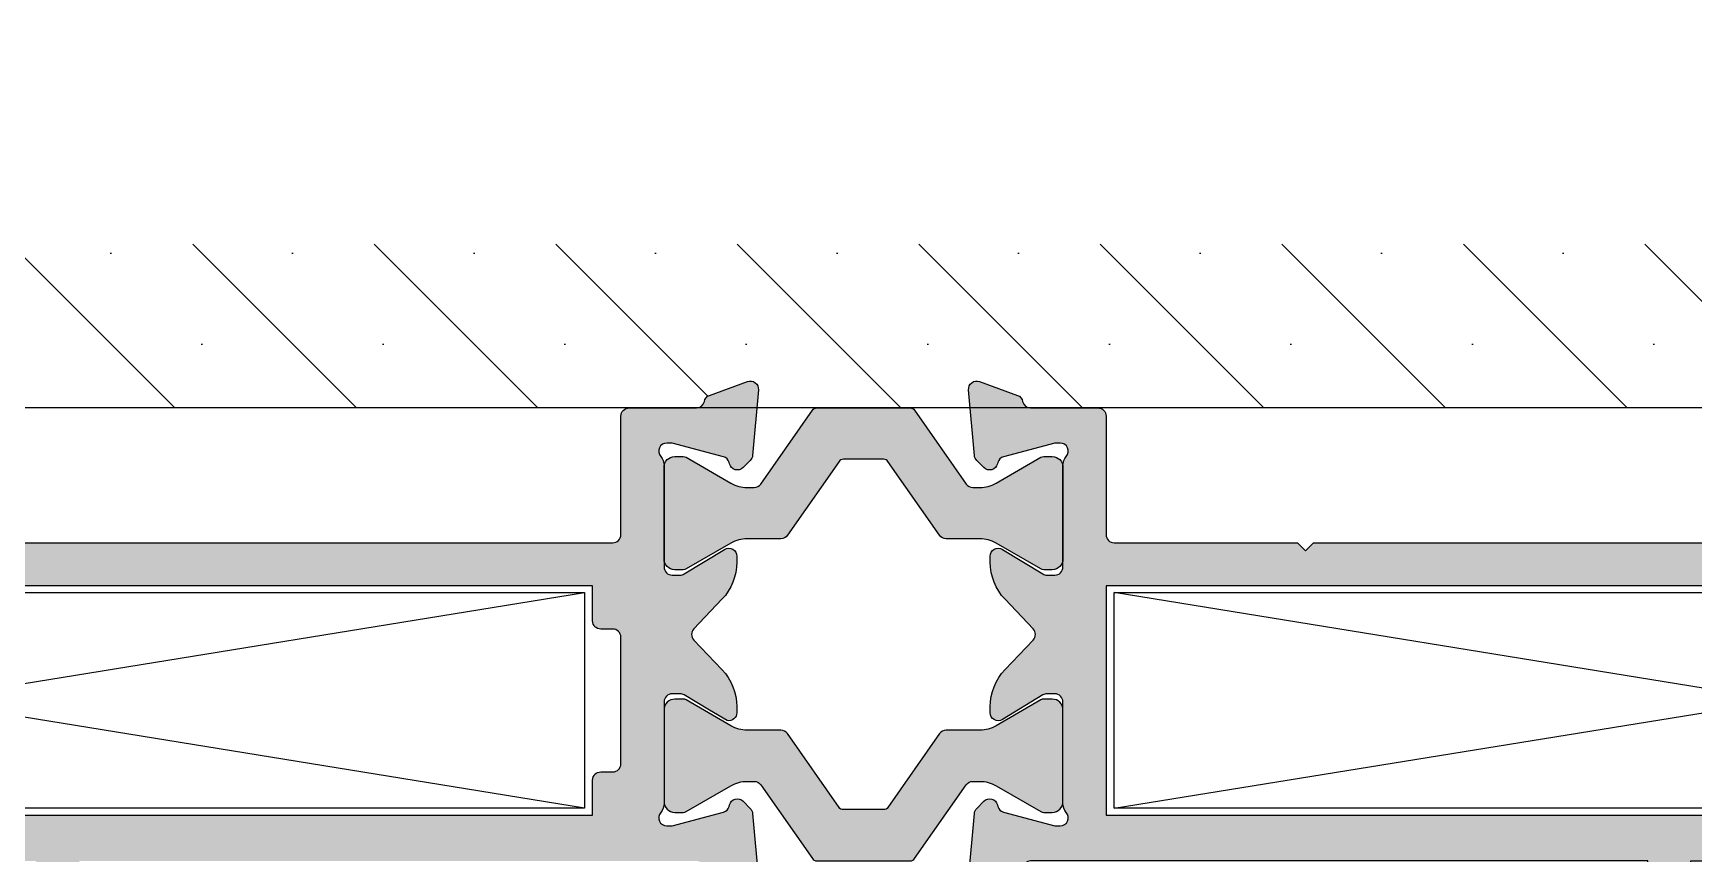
# Model space of a CAD drawing. Header units: millimetres. Extents: x 221 to 2771, y 196 to 840.
# Drawn here: x 599.53 to 611.85, y 794.34 to 800.43 of the extents above; entities that cross this region are included whole.
import ezdxf

# ---------------------------------------------------------------- set-up
doc = ezdxf.new("R2010")
doc.units = ezdxf.units.MM

# ---------------------------------------------------------------- blocks, each defined once
blk = doc.blocks.new('937600')
at = {"ltscale": 10, "true_color": 0xfed100}
blk.add_hatch(color=40, dxfattribs=at).paths.add_polyline_path([(1547.88237995128, 2589.597341685048), (1545.966553233715, 2592.334110638787, 0.2447295994679576), (1545.80270933737, 2592.419414616057), (1542.338200970781, 2592.419414616057, 0.2446984432265046), (1542.174370561923, 2592.334129903325), (1540.258050821073, 2589.59734168515, -0.244698443229239), (1540.012305207787, 2589.469414616056), (1539.751562038195, 2589.469414616056, -0.1316524975878347), (1539.151562038194, 2589.630184131516), (1537.486895248162, 2590.59127995085, 0.1316524975909414), (1537.381895248162, 2590.619414616054), (1537.070215386141, 2590.619414616054, 0.4142135623735969), (1536.670215386141, 2590.219414616056), (1536.670215386141, 2586.819414616055, 0.4142135623722245), (1537.070215386141, 2586.419414616053), (1537.381895248162, 2586.419414616053, 0.1316524975844648), (1537.486895248162, 2586.447549281262), (1539.151562038194, 2587.408645100595, -0.1316524975861845), (1539.751562038194, 2587.569414616055), (1541.001382603835, 2587.569414616055, 0.2446984432270405), (1541.247128217122, 2587.697341685149), (1543.163447957972, 2590.434129903328, -0.244698443230316), (1543.327278366829, 2590.519414616056), (1544.813152405453, 2590.519414616052, -0.2446984432284103), (1544.976982814311, 2590.434129903328), (1546.893302555161, 2587.697341685149, 0.2446984432273968), (1547.139048168448, 2587.569414616055), (1548.388868734089, 2587.569414616055, -0.1316524975861845), (1548.988868734089, 2587.408645100595), (1550.653535524121, 2586.447549281262, 0.1316524975844648), (1550.758535524121, 2586.419414616053), (1551.070215386141, 2586.419414616053, 0.4002778265251162), (1551.469758258792, 2586.80029674708), (1551.469758258792, 2590.119414616021), (1551.469758470221, 2590.238528065873, 0.4002810346958955), (1551.070215386141, 2590.619414616054), (1550.75853552412, 2590.619414616054, 0.1316524975914734), (1550.653535524121, 2590.59127995085), (1548.988868734088, 2589.630184131513, -0.1316524975870561), (1548.388868734088, 2589.469414616056), (1548.128125564496, 2589.469414616056, -0.2446984431217961)])
at = {"color": 40, "ltscale": 10, "true_color": 0xfed100}
blk.add_lwpolyline([(1551.470215386141, 2590.219414616056, 0.4142135623730951), (1551.070215386141, 2590.619414616054), (1550.758535524121, 2590.619414616054, 0.131652497587379), (1550.653535524121, 2590.59127995085), (1548.988868734089, 2589.630184131516, -0.1316524975873898), (1548.388868734089, 2589.469414616056), (1548.128125564496, 2589.469414616056, -0.2446984432290403), (1547.882379951209, 2589.59734168515), (1545.966553233715, 2592.334110638787, 0.2447295994633319), (1545.80270933737, 2592.419414616057), (1542.338200970781, 2592.419414616057, 0.2446984432290396), (1542.174370561923, 2592.334129903325), (1540.258050821074, 2589.59734168515, -0.2446984432290477), (1540.012305207787, 2589.469414616056), (1539.751562038194, 2589.469414616056, -0.1316524975873808), (1539.151562038194, 2589.630184131516), (1537.486895248162, 2590.59127995085, 0.1316524975873792), (1537.381895248162, 2590.619414616054), (1537.070215386141, 2590.619414616054, 0.4142135623730951), (1536.670215386141, 2590.219414616056), (1536.670215386141, 2586.819414616055, 0.414213562373091), (1537.070215386141, 2586.419414616053), (1537.381895248162, 2586.419414616053, 0.1316524975873785), (1537.486895248162, 2586.447549281262), (1539.151562038194, 2587.408645100595, -0.1316524975873824), (1539.751562038194, 2587.569414616055), (1541.001382603835, 2587.569414616055, 0.244698443229043), (1541.247128217122, 2587.697341685149), (1543.163447957972, 2590.434129903328, -0.2446984432290456), (1543.327278366829, 2590.519414616056), (1544.813152405453, 2590.519414616052, -0.2446984432290492), (1544.976982814311, 2590.434129903328), (1546.893302555161, 2587.697341685149, 0.2446984432290454), (1547.139048168448, 2587.569414616055), (1548.388868734089, 2587.569414616055, -0.1316524975873801), (1548.988868734089, 2587.408645100595), (1550.653535524121, 2586.447549281262, 0.1316524975874262), (1550.758535524121, 2586.419414616053), (1551.070215386141, 2586.419414616053, 0.4142135623730992), (1551.470215386141, 2586.819414616055)], format="xyb", close=True, dxfattribs=at)
blk = doc.blocks.new('4455')
at = {"ltscale": 10}
h = blk.add_hatch(color=252, dxfattribs=at)
h.dxf.hatch_style = 1
edge = h.paths.add_edge_path(flags=16)
edge.add_line((-228.5316633276282, -163.0348603060303), (-228.5316633276282, -156.4833934682138))
edge.add_line((-228.5316633276282, -156.4833934682138), (-216.0688442335498, -156.0481822354669))
edge.add_arc((-216.1316633276065, -154.2492787468569), 1.799999999975364, 271.9999999997794, 360.0000000000724)
edge.add_line((-214.3316633276311, -154.2492787468546), (-214.3316633276311, -133.5348603060884))
edge.add_arc((-216.1290599715097, -133.6316348100988), 1.800000000014573, 3.081914078974923, 64.99999999957359)
edge.add_line((-215.3683471003582, -132.0002807934252), (-217.1584488061538, -131.1655426591352))
edge.add_arc((-217.031663327657, -130.8936503230408), 0.2999999999741564, 180.0000000025865, 245.0000000030513, ccw=False)
edge.add_line((-217.3316633276312, -130.8936503230544), (-217.3316633276312, -128.4578184767343))
edge.add_arc((-217.0316633275935, -128.4578184767362), 0.3000000000377298, 154.0000000001847, 179.9999999996427, ccw=False)
edge.add_line((-217.3013015415175, -128.3263071326838), (-216.5097319518148, -126.7033489620263))
edge.add_arc((-216.2400937379448, -126.8348603060767), 0.2999999999882833, 89.99999999632428, 153.9999999959923, ccw=False)
edge.add_line((-216.2400937379256, -126.5348603060884), (-210.5316633276283, -126.5348603060302))
edge.add_line((-210.5316633276283, -126.5348603060302), (-210.5316633276283, -129.4625834868239))
edge.add_arc((-210.231663327634, -129.4625834868196), 0.2999999999942696, 180.0000000008265, 255.0000000017804)
edge.add_line((-210.3093090411543, -129.7523612347032), (-209.3303858472767, -130.0146629139381))
edge.add_arc((-209.4080315608506, -130.3044406618411), 0.3000000000268335, -29.999999996954273, 74.99999999284819, ccw=False)
edge.add_line((-209.148223939684, -130.4544406618407), (-209.3101242967581, -130.7348603060419))
edge.add_arc((-207.0584582468857, -132.0348603060384), 2.600000000026736, 150.000000000428, 270.0000000001783)
edge.add_line((-207.0584582468776, -134.6348603060651), (-200.3316633276311, -134.6348603060651))
edge.add_line((-200.3316633276311, -134.6348603060651), (-200.3316633276311, -163.0348603060302))
edge.add_line((-200.3316633276311, -163.0348603060302), (-228.5316633276282, -163.0348603060303))
edge = h.paths.add_edge_path()
edge.add_line((-202.3316633276283, -174.8348603060186), (-202.6316633276285, -174.5348603060193))
edge.add_line((-202.6316633276285, -174.5348603060193), (-202.9316633276278, -174.8348603060186))
edge.add_line((-202.9316633276278, -174.8348603060186), (-208.0316633276282, -174.8348603060186))
edge.add_line((-208.0316633276282, -174.8348603060186), (-208.0316633276282, -179.8348603060186))
edge.add_line((-208.0316633276282, -179.8348603060186), (-211.1388430045747, -179.8348603060186))
edge.add_arc((-211.1388430045845, -179.5348603060244), 0.2999999999942226, 210.0000000070649, 270.0000000018619, ccw=False)
edge.add_line((-211.3986506256963, -179.6848603060535), (-211.9914709487541, -178.6580653868332))
edge.add_arc((-211.7316633276089, -178.5080653868118), 0.3000000000192524, 179.999999999643, 210.0000000025995, ccw=False)
edge.add_line((-212.0316633276282, -178.50806538681), (-212.0316633276282, -178.1348603060069))
edge.add_arc((-211.7316633276364, -178.1348603060103), 0.2999999999917323, 89.99999999925478, 179.9999999993556, ccw=False)
edge.add_line((-211.7316633276325, -177.8348603060186), (-211.2543130584356, -177.8348603060186))
edge.add_arc((-211.2543130584609, -178.1348603060278), 0.300000000009234, 29.999999995883627, 89.99999999517797, ccw=False)
edge.add_line((-210.9945054373068, -177.9848603060419), (-210.7058303027054, -178.4848603060419))
edge.add_arc((-210.4460226816062, -178.3348603060346), 0.2999999999723528, 210.0000000046534, 270.0000000070526)
edge.add_line((-210.4460226815693, -178.6348603060069), (-209.7316633276325, -178.6348603060069))
edge.add_arc((-209.7316633276255, -178.334860306011), 0.2999999999959282, 269.9999999986665, 359.9999999985543)
edge.add_line((-209.4316633276296, -178.3348603060186), (-209.4316633276296, -176.8878661589879))
edge.add_arc((-209.7316633276494, -176.8878661589811), 0.3000000000197281, 359.9999999986983, 404.9999999948432)
edge.add_line((-209.5195312932603, -176.6757341246303), (-209.9436972008746, -176.2515682169652))
edge.add_arc((-209.7315651665043, -176.0394361826297), 0.2999999999955416, 131.4096221086089, 224.9999999952986, ccw=False)
edge.add_line((-209.9299965148286, -175.8144361826308), (-209.6129872682479, -175.5348603060302))
edge.add_arc((-209.8775623993649, -175.2348603060275), 0.4000000000089536, 311.409622110143, 449.9999999995514)
edge.add_line((-209.8775623993618, -174.8348603060186), (-218.7316633276289, -174.8348603060186))
edge.add_line((-218.7316633276289, -174.8348603060186), (-219.0316633276282, -174.5348603060193))
edge.add_line((-219.0316633276282, -174.5348603060193), (-219.3316633276283, -174.8348603060186))
edge.add_line((-219.3316633276283, -174.8348603060186), (-228.1857642559019, -174.8348603060186))
edge.add_arc((-228.1857642558986, -175.2348603060276), 0.400000000009003, 90.00000000046738, 228.5903778898383)
edge.add_line((-228.4503393870157, -175.5348603060303), (-228.133330140435, -175.8144361826308))
edge.add_arc((-228.3317614887592, -176.0394361826298), 0.2999999999954813, -44.999999995310816, 48.59037789140342, ccw=False)
edge.add_line((-228.119629454389, -176.2515682169652), (-228.543795361996, -176.6757341246303))
edge.add_arc((-228.3316633276083, -176.8878661589806), 0.3000000000183608, 135.0000000050487, 180.0000000014099)
edge.add_line((-228.6316633276267, -176.887866158988), (-228.6316633276267, -178.3348603060186))
edge.add_arc((-228.331663327635, -178.3348603060152), 0.2999999999917299, 180.0000000006439, 270.0000000007457)
edge.add_line((-228.3316633276311, -178.634860306007), (-227.6173039736725, -178.634860306007))
edge.add_arc((-227.617303973647, -178.3348603060274), 0.2999999999795507, 269.9999999951307, 329.9999999945529)
edge.add_line((-227.3574963525436, -178.4848603060419), (-227.0688212179496, -177.9848603060419))
edge.add_arc((-226.8090135967888, -178.1348603060393), 0.3000000000206891, 90.00000000608509, 150.0000000028533, ccw=False)
edge.add_line((-226.8090135968207, -177.8348603060186), (-226.3316633276311, -177.8348603060186))
edge.add_arc((-226.3316633276241, -178.1348603060146), 0.2999999999959329, 1.4466081665887032e-09, 90.00000000133258, ccw=False)
edge.add_line((-226.0316633276282, -178.134860306007), (-226.0316633276282, -178.50806538681))
edge.add_arc((-226.3316633276519, -178.5080653868233), 0.3000000000237198, -29.99999999959158, 2.5352733246108983e-09, ccw=False)
edge.add_line((-226.0718557064949, -178.6580653868333), (-226.66467602956, -179.6848603060535))
edge.add_arc((-226.9244836506643, -179.5348603060375), 0.2999999999810761, 269.9999999939093, 329.9999999943847, ccw=False)
edge.add_line((-226.9244836506962, -179.8348603060186), (-229.7316633276325, -179.8348603060186))
edge.add_arc((-229.7316633276376, -179.5348603060207), 0.2999999999978668, 180.0000000018159, 270.0000000009632, ccw=False)
edge.add_line((-230.0316633276354, -179.5348603060303), (-230.0316633276282, -155.3245669384088))
edge.add_arc((-229.7316633276541, -155.3245669384162), 0.2999999999741033, 91.99999999738259, 179.9999999985895, ccw=False)
edge.add_line((-229.7421331766503, -155.0247496903358), (-216.1211934786091, -154.5490959949275))
edge.add_arc((-216.1316633276055, -154.2492787468469), 0.2999999999743903, 271.9999999974357, 359.9999999985367)
edge.add_line((-215.8316633276311, -154.2492787468546), (-215.8316633276311, -133.6304208451948))
edge.add_arc((-216.1316633276537, -133.6304208451809), 0.3000000000225134, 359.9999999973533, 424.9999999971677)
edge.add_line((-216.0048778491085, -133.3585285090558), (-218.2542815893733, -132.3096143187323))
edge.add_arc((-217.8316633276198, -131.403306531689), 1.000000000011383, 179.9999999994778, 244.9999999994949, ccw=False)
edge.add_line((-218.8316633276312, -131.4033065316799), (-218.8316633276312, -128.2731239238238))
edge.add_arc((-217.831663327616, -128.2731239238234), 1.000000000015183, 153.9999999999899, 180.0000000000217, ccw=False)
edge.add_line((-218.7304573739287, -127.8347527770275), (-217.6387832657541, -125.5964891592922))
edge.add_arc((-216.7399892194606, -126.034860306085), 0.9999999999965712, 89.9999999997687, 153.9999999996642, ccw=False)
edge.add_line((-216.7399892194566, -125.0348603060884), (-207.4374595160165, -125.0348603060302))
edge.add_arc((-207.4374595159993, -125.3348603060087), 0.2999999999784866, 9.999999999855788, 90.00000000328072, ccw=False)
edge.add_line((-207.1420171901167, -125.2827658527131), (-207.0362210017314, -125.882765852748))
edge.add_arc((-207.3316633276372, -125.934860306041), 0.3000000000008662, -89.99999999885188, 9.999999998591022, ccw=False)
edge.add_line((-207.3316633276312, -126.2348603060419), (-208.6316633276341, -126.2348603060419))
edge.add_arc((-208.6316633276385, -126.5348603060331), 0.2999999999912348, 89.99999999915973, 179.9999999994507)
edge.add_line((-208.9316633276297, -126.5348603060302), (-208.9316633276297, -128.2348603060419))
edge.add_arc((-208.6316633276351, -128.2348603060373), 0.2999999999946185, 180.0000000008776, 255.0000000017293)
edge.add_line((-208.7093090411557, -128.5246380539211), (-207.4980548155994, -128.8491926454772))
edge.add_arc((-207.5757005289509, -129.1389703931818), 0.2999999997776125, 29.999999991118784, 75.00000002406472, ccw=False)
edge.add_line((-207.3158929079849, -128.9889703933332), (-206.9718557065038, -129.5848603060768))
edge.add_arc((-207.2316633274188, -129.7348603060293), 0.2999999997854234, -30.000000018737808, 30.000000013179317, ccw=False)
edge.add_line((-206.9718557065183, -129.8848603060069), (-207.9244836506672, -131.5348603060302))
edge.add_arc((-207.0584582468752, -132.0348603060259), 1.000000000004347, 150.0000000004314, 269.9999999998639)
edge.add_line((-207.0584582468776, -133.0348603060302), (-202.204868408376, -133.0348603060302))
edge.add_arc((-202.2048684083777, -132.0348603060263), 1.000000000003906, 270.0000000000956, 389.9999999996124)
edge.add_line((-201.3388430045865, -131.5348603060302), (-202.2914709487717, -129.8848603059487))
edge.add_arc((-202.0316633278426, -129.7348603060355), 0.2999999997779601, 149.9999999974448, 210.0000000053344, ccw=False)
edge.add_line((-202.291470948779, -129.584860306135), (-201.9474337472615, -128.9889703933332))
edge.add_arc((-201.6876261263445, -129.1389703931819), 0.2999999997352564, 104.99999998855051, 150.0000000041668, ccw=False)
edge.add_line((-201.7652718397488, -128.8491926455354), (-200.5540176141052, -128.5246380539211))
edge.add_arc((-200.6316633276235, -128.234860306039), 0.2999999999923281, 284.9999999979351, 359.9999999994581)
edge.add_line((-200.3316633276312, -128.2348603060418), (-200.3316633276312, -126.5348603060302))
edge.add_arc((-200.6316633276212, -126.5348603060318), 0.2999999999899673, 3.072628e-10, 90.00000000108233)
edge.add_line((-200.6316633276268, -126.2348603060419), (-201.9316633276297, -126.2348603060419))
edge.add_arc((-201.9316633276314, -125.9348603060414), 0.3000000000004877, 170.0000000013229, 270.00000000032765, ccw=False)
edge.add_line((-202.2271056535368, -125.882765852748), (-202.1213094651297, -125.2827658527131))
edge.add_arc((-201.8258671392437, -125.3348603060127), 0.29999999998247, 89.99999999874723, 169.9999999995059, ccw=False)
edge.add_line((-201.8258671392372, -125.0348603060302), (-199.0316633276283, -125.0348603060302))
edge.add_arc((-199.0316633276232, -125.3348603060207), 0.2999999999905328, 4.1518433135934174e-10, 90.00000000097418, ccw=False)
edge.add_line((-198.7316633276326, -125.3348603060186), (-198.7316633276326, -129.4625834868239))
edge.add_arc((-199.031663327625, -129.4625834868211), 0.2999999999923111, 284.99999999793255, 359.9999999994605, ccw=False)
edge.add_line((-198.9540176141066, -129.7523612347032), (-199.9329408079478, -130.0146629139381))
edge.add_arc((-199.8552950944096, -130.3044406618478), 0.3000000000240971, 105.0000000002413, 209.9999999957736)
edge.add_line((-200.1151027155769, -130.4544406618407), (-199.669485501215, -131.2262723178901))
edge.add_arc((-205.7316633275718, -134.7262723180012), 6.999999999939223, -4.388311936054379e-11, 30.000000001336787, ccw=False)
edge.add_line((-198.7316633276326, -134.7262723180066), (-198.7316633276326, -163.0348603060302))
edge.add_line((-198.7316633276326, -163.0348603060302), (-175.8316633276239, -163.0348603060302))
edge.add_arc((-175.831663327624, -162.7348603060373), 0.2999999999928067, 270.0000000000214, 349.0957167254452)
edge.add_arc((-175.2424965835926, -162.8483616165475), 0.2999999998072269, 109.999999989227, 169.0957167341891, ccw=False)
edge.add_line((-175.3451026264714, -162.5664538304736), (-173.9342693705888, -162.0529525198108))
edge.add_arc((-173.8316633275967, -162.3348603059927), 0.2999999999474333, -5.000000009055782, 110.00000000251961, ccw=False)
edge.add_line((-173.5328049182256, -162.3610070288596), (-173.7455795367326, -164.7930320475898))
edge.add_arc((-174.0444379454442, -164.76688532491), 0.2999999992742009, 314.999999983088, 355.00000001556737, ccw=False)
edge.add_line((-173.832305911664, -164.9790173588153), (-174.1002808932656, -165.2469923403878))
edge.add_arc((-174.312412927609, -165.0348603061156), 0.2999999999319119, 195.0000000538474, 315.0000000096127, ccw=False)
edge.add_line((-174.602190675357, -165.112506019901), (-174.6171336000382, -165.0567382659829))
edge.add_arc((-174.9069113479833, -165.134383979565), 0.3000000000696554, 15.00000000658914, 74.99999998948046)
edge.add_line((-174.8292656343813, -164.8446062316252), (-176.7316633276326, -164.3348603060185))
edge.add_line((-176.7316633276326, -164.3348603060185), (-176.9316633276224, -164.3348603060185))
edge.add_arc((-176.9316633276221, -164.6348603060326), 0.3000000000140844, 90.00000000005747, 221.4096221105533)
edge.add_arc((-177.5316633276011, -165.1640105682496), 0.4999999999729113, 6.582467904081568e-11, 41.40962211044422, ccw=False)
edge.add_line((-177.0316633276282, -165.1640105682491), (-177.0316633276282, -168.9348603060535))
edge.add_arc((-176.7316633276365, -168.9348603060501), 0.2999999999917293, 180.0000000006438, 270.0000000007458)
edge.add_line((-176.7316633276326, -169.2348603060418), (-176.4385787115291, -169.2348603060418))
edge.add_arc((-176.4385787116118, -168.9348603058928), 0.3000000001490198, 270.0000000157864, 301.4000000032385)
edge.add_line((-176.2822758219675, -169.1909255451937), (-174.7879662171884, -168.2787950668317))
edge.add_arc((-174.631663327641, -168.5348603060288), 0.3000000000098898, -2.659135134308599e-10, 121.39999999777339, ccw=False)
edge.add_line((-174.3316633276311, -168.5348603060302), (-174.3316633276311, -168.7524412335079))
edge.add_arc((-176.3316633277431, -168.7524412335188), 2.000000000111956, -43.59999999831439, 3.141735760436859e-10, ccw=False)
edge.add_line((-174.8833196047465, -170.1316803210248), (-175.9273063880076, -171.2279744428997))
edge.add_arc((-175.7100548295754, -171.4348603060243), 0.3000000000033847, 136.3999999995805, 223.6000000004195)
edge.add_line((-175.9273063880076, -171.641746169149), (-174.8833196047465, -172.7380402910821))
edge.add_arc((-176.3316633276665, -174.1172793785576), 2.00000000003545, 4.782236828759778e-10, 43.599999999193585, ccw=False)
edge.add_line((-174.3316633276311, -174.1172793785408), (-174.3316633276311, -174.3348603060185))
edge.add_arc((-174.6316633276391, -174.3348603060233), 0.3000000000079852, -121.3999999984216, 9.139853318629321e-10, ccw=False)
edge.add_line((-174.7879662171883, -174.590925545217), (-176.2822758219675, -173.6787950668549))
edge.add_arc((-176.438578711609, -173.9348603061461), 0.3000000001392285, 58.59999999623586, 89.99999999446649)
edge.add_line((-176.43857871158, -173.6348603060069), (-176.731663327618, -173.6348603060069))
edge.add_arc((-176.7316633276005, -173.9348603060346), 0.3000000000276943, 90.0000000033492, 180.0000000036042)
edge.add_line((-177.0316633276282, -173.9348603060535), (-177.0316633276282, -177.7057100438578))
edge.add_arc((-177.5316633275808, -177.7057100438649), 0.4999999999526736, -41.40962211132069, 8.105871529551223e-10, ccw=False)
edge.add_arc((-176.931663327636, -178.2348603060455), 0.2999999999846255, 138.5903778918056, 270.0000000012123)
edge.add_line((-176.9316633276296, -178.5348603060302), (-176.7316633276325, -178.5348603060302))
edge.add_line((-176.7316633276325, -178.5348603060302), (-174.8292656344104, -178.0251143804235))
edge.add_arc((-174.9069113479729, -177.7353366324835), 0.3000000000596858, 285.0000000032206, 344.999999992849)
edge.add_line((-174.6171336000382, -177.8129823460658), (-174.6021906753424, -177.7572145921476))
edge.add_arc((-174.3124129275982, -177.8348603059418), 0.2999999999304502, 44.99999999300371, 164.9999999443669, ccw=False)
edge.add_line((-174.1002808932656, -177.6227282716609), (-173.8323059116494, -177.8907032533498))
edge.add_arc((-174.0444379453891, -178.1028352872211), 0.2999999992214811, 4.999999989939909, 45.00000001777693, ccw=False)
edge.add_line((-173.7455795367325, -178.0766885645171), (-173.5328049182256, -180.5087135831891))
edge.add_arc((-173.8316633275966, -180.534860306056), 0.2999999999474401, -110.00000000251782, 5.00000000905402, ccw=False)
edge.add_line((-173.9342693705887, -180.8167680922379), (-175.345102626464, -180.3032667816333))
edge.add_arc((-175.2424965835174, -180.0213589954876), 0.2999999998978847, 190.9042832651128, 250.0000000032779, ccw=False)
edge.add_arc((-175.8316633276173, -180.1348603059858), 0.2999999999672476, 10.90428327052404, 90.00000000261981)
edge.add_line((-175.8316633276311, -179.8348603060185), (-178.3316633276311, -179.8348603060185))
edge.add_arc((-178.331663327635, -179.5348603060268), 0.2999999999917304, 180.000000000644, 270.0000000007456, ccw=False)
edge.add_line((-178.6316633276267, -179.5348603060302), (-178.6316633276267, -175.1348603060069))
edge.add_arc((-178.9316633276226, -175.1348603060144), 0.2999999999959282, 1.4457105e-09, 90.00000000133348)
edge.add_line((-178.9316633276296, -174.8348603060185), (-185.7316633276289, -174.8348603060186))
edge.add_line((-185.7316633276289, -174.8348603060186), (-186.0316633276282, -174.5348603060193))
edge.add_line((-186.0316633276282, -174.5348603060193), (-186.3316633276283, -174.8348603060186))
edge.add_line((-186.3316633276283, -174.8348603060186), (-202.3316633276283, -174.8348603060186))
h.paths.add_polyline_path([(-178.6316633276267, -173.2348603060418), (-178.6316633276268, -164.7348603060418), (-228.5316633276282, -164.7348603060419), (-228.5316633276282, -173.2348603060419)], flags=16)
at = {"color": 252, "ltscale": 10}
for points in [[(-202.3316633276283, -174.8348603060186), (-202.6316633276285, -174.5348603060193), (-202.9316633276278, -174.8348603060186), (-208.0316633276282, -174.8348603060186), (-208.0316633276282, -179.8348603060186), (-211.1388430045747, -179.8348603060186, -0.2679491924067903), (-211.3986506256963, -179.6848603060535), (-211.9914709487541, -178.6580653868332, -0.1316524976005198), (-212.0316633276282, -178.50806538681), (-212.0316633276282, -178.1348603060069, -0.4142135623736108), (-211.7316633276325, -177.8348603060186), (-211.2543130584356, -177.8348603060186, -0.267949192427823), (-210.9945054373068, -177.9848603060419), (-210.7058303027054, -178.4848603060419, 0.2679491924423427), (-210.4460226815693, -178.6348603060069), (-209.7316633276325, -178.6348603060069, 0.4142135623725214), (-209.4316633276296, -178.3348603060186), (-209.4316633276296, -176.8878661589879, 0.1989123673621713), (-209.5195312932603, -176.6757341246303), (-209.9436972008746, -176.2515682169652, -0.4326887966519265), (-209.9299965148286, -175.8144361826308), (-209.6129872682479, -175.5348603060302, 0.6910804946319552), (-209.8775623993618, -174.8348603060186), (-218.7316633276289, -174.8348603060186), (-219.0316633276282, -174.5348603060193), (-219.3316633276283, -174.8348603060186), (-228.1857642559019, -174.8348603060186, 0.6910804946317133), (-228.4503393870157, -175.5348603060303), (-228.133330140435, -175.8144361826308, -0.4326887966520535), (-228.119629454389, -176.2515682169652), (-228.543795361996, -176.6757341246303, 0.1989123673631526), (-228.6316633276267, -176.887866158988), (-228.6316633276267, -178.3348603060186, 0.4142135623736156), (-228.3316633276311, -178.634860306007), (-227.6173039736725, -178.634860306007, 0.2679491924284205), (-227.3574963525436, -178.4848603060419), (-227.0688212179496, -177.9848603060419, -0.2679491924160089), (-226.8090135968207, -177.8348603060186), (-226.3316633276311, -177.8348603060186, -0.4142135623725123), (-226.0316633276282, -178.134860306007), (-226.0316633276282, -178.50806538681, -0.1316524975968373), (-226.0718557064949, -178.6580653868333), (-226.66467602956, -179.6848603060535, -0.267949192433346), (-226.9244836506962, -179.8348603060186), (-229.7316633276325, -179.8348603060186, -0.414213562368736), (-230.0316633276354, -179.5348603060303), (-230.0316633276282, -155.3245669384088, -0.4040262258412825), (-229.7421331766503, -155.0247496903358), (-216.1211934786091, -154.5490959949275, 0.4040262258407452), (-215.8316633276311, -154.2492787468546), (-215.8316633276311, -133.6304208451948, 0.2914734195852087), (-216.0048778491085, -133.3585285090558), (-218.2542815893733, -132.3096143187323, -0.291473419586169), (-218.8316633276312, -131.4033065316799), (-218.8316633276312, -128.2731239238238, -0.1139356083017863), (-218.7304573739287, -127.8347527770275), (-217.6387832657541, -125.5964891592922, -0.2867453857583145), (-216.7399892194566, -125.0348603060884), (-207.4374595160165, -125.0348603060302, -0.3639702342831262), (-207.1420171901167, -125.2827658527131), (-207.0362210017314, -125.882765852748, -0.4663076581414147), (-207.3316633276312, -126.2348603060419), (-208.6316633276341, -126.2348603060419, 0.4142135623745823), (-208.9316633276297, -126.5348603060302), (-208.9316633276297, -128.2348603060419, 0.33945425886752), (-208.7093090411557, -128.5246380539211), (-207.4980548155994, -128.8491926454772, -0.1989123675290987), (-207.3158929079849, -128.9889703933332), (-206.9718557065038, -129.5848603060768, -0.2679491925803854), (-206.9718557065183, -129.8848603060069), (-207.9244836506672, -131.5348603060302, 0.5773502691863239), (-207.0584582468776, -133.0348603060302), (-202.204868408376, -133.0348603060302, 0.5773502691868148), (-201.3388430045865, -131.5348603060302), (-202.2914709487717, -129.8848603059487, -0.2679491924680192), (-202.291470948779, -129.584860306135), (-201.9474337472615, -128.9889703933332, -0.1989123674504926), (-201.7652718397488, -128.8491926455354), (-200.5540176141052, -128.5246380539211, 0.3394542588707867), (-200.3316633276312, -128.2348603060418), (-200.3316633276312, -126.5348603060302, 0.4142135623770572), (-200.6316633276268, -126.2348603060419), (-201.9316633276297, -126.2348603060419, -0.4663076581497118), (-202.2271056535368, -125.882765852748), (-202.1213094651297, -125.2827658527131, -0.3639702342699511), (-201.8258671392372, -125.0348603060302), (-199.0316633276283, -125.0348603060302, -0.4142135623759529), (-198.7316633276326, -125.3348603060186), (-198.7316633276326, -129.4625834868239, -0.3394542588708109), (-198.9540176141066, -129.7523612347032), (-199.9329408079478, -130.0146629139381, 0.4931454260070696), (-200.1151027155769, -130.4544406618407), (-199.669485501215, -131.2262723178901, -0.1316524975935247), (-198.7316633276326, -134.7262723180066), (-198.7316633276326, -163.0348603060302), (-175.8316633276239, -163.0348603060302, 0.3595082375644083), (-175.5370799555215, -162.7916109613325, -0.2637246697257991), (-175.3451026264714, -162.5664538304736), (-173.9342693705888, -162.0529525198108, -0.5486187866923773), (-173.5328049182256, -162.3610070288596), (-173.7455795367326, -164.7930320475898, -0.1763269808545892), (-173.832305911664, -164.9790173588153), (-174.1002808932656, -165.2469923403878, -0.5773502689322785), (-174.602190675357, -165.112506019901), (-174.6171336000382, -165.0567382659829, 0.2679491923511123), (-174.8292656343813, -164.8446062316252), (-176.7316633276326, -164.3348603060185), (-176.9316633276224, -164.3348603060185, 0.6457513110721645), (-177.1566633276282, -164.8332916543768, -0.1826758136865927), (-177.0316633276282, -165.1640105682491), (-177.0316633276282, -168.9348603060535, 0.4142135623736166), (-176.7316633276326, -169.2348603060418), (-176.4385787115291, -169.2348603060418, 0.1378721066917674), (-176.2822758219675, -169.1909255451937), (-174.7879662171884, -168.2787950668317, -0.5855240683083235), (-174.3316633276311, -168.5348603060302), (-174.3316633276311, -168.7524412335079, -0.1925696473169882), (-174.8833196047465, -170.1316803210248), (-175.9273063880076, -171.2279744428997, 0.3999714640790191), (-175.9273063880076, -171.641746169149), (-174.8833196047465, -172.7380402910821, -0.1925696473173791), (-174.3316633276311, -174.1172793785408), (-174.3316633276311, -174.3348603060185, -0.5855240683159196), (-174.7879662171883, -174.590925545217), (-176.2822758219675, -173.6787950668549, 0.1378721067396915), (-176.43857871158, -173.6348603060069), (-176.731663327618, -173.6348603060069, 0.4142135623743989), (-177.0316633276282, -173.9348603060535), (-177.0316633276282, -177.7057100438578, -0.1826758136944971), (-177.1566633276282, -178.0364289577301, 0.6457513110654308), (-176.9316633276296, -178.5348603060302), (-176.7316633276325, -178.5348603060302), (-174.8292656344104, -178.0251143804235, 0.2679491923826188), (-174.6171336000382, -177.8129823460658), (-174.6021906753424, -177.7572145921476, -0.5773502689066686), (-174.1002808932656, -177.6227282716609), (-173.8323059116494, -177.8907032533498, -0.1763269808337032), (-173.7455795367325, -178.0766885645171), (-173.5328049182256, -180.5087135831891, -0.5486187866923543), (-173.9342693705887, -180.8167680922379), (-175.345102626464, -180.3032667816333, -0.2637246696940787), (-175.537079955536, -180.0781096507162, 0.3595082375972829), (-175.8316633276311, -179.8348603060185), (-178.3316633276311, -179.8348603060185, -0.4142135623736144), (-178.6316633276267, -179.5348603060302), (-178.6316633276267, -175.1348603060069, 0.4142135623725214), (-178.9316633276296, -174.8348603060185), (-185.7316633276289, -174.8348603060185), (-186.0316633276282, -174.5348603060193), (-186.3316633276283, -174.8348603060186)], [(-228.5316633276272, -163.0348603060407), (-228.5316633276272, -156.4833934682257), (-216.0688442335527, -156.0481822354787, 0.4040262258366443), (-214.3316633276301, -154.249278746866), (-214.3316633276301, -133.5348603060648, 0.276939675999278), (-215.3683471003604, -132.000280793423), (-217.1584488061519, -131.1655426591356, -0.291473419588288), (-217.3316633276303, -130.8936503230248), (-217.3316633276303, -128.4578184767138, -0.1139356082992499), (-217.3013015415198, -128.326307132677), (-216.5097319518151, -126.7033489620276, -0.2867453857572398), (-216.2400937379264, -126.5348603060648), (-210.5316633276273, -126.5348603060416), (-210.5316633276273, -129.4625834868316, 0.3394542588680176), (-210.309309041156, -129.7523612347127), (-209.3303858472756, -130.0146629139486, -0.4931454259759881), (-209.148223939684, -130.4544406618666), (-209.3101242967557, -130.7348603060369, 0.5773502691881732), (-207.0584582468808, -134.6348603060647), (-200.3316633276302, -134.6348603060647), (-200.3316633276302, -163.0348603060407)], [(-228.5316633276271, -163.0348603060407), (-228.5316633276271, -156.4833934682257), (-216.0688442335527, -156.0481822354787, 0.4040262258366443), (-214.3316633276301, -154.249278746866), (-214.3316633276301, -133.5348603060648, 0.276939675999278), (-215.3683471003603, -132.000280793423), (-217.1584488061518, -131.1655426591356, -0.291473419588288), (-217.3316633276302, -130.8936503230248), (-217.3316633276302, -128.4578184767138, -0.1139356082992499), (-217.3013015415197, -128.326307132677), (-216.5097319518151, -126.7033489620276, -0.2867453857572398), (-216.2400937379264, -126.5348603060648), (-210.5316633276273, -126.5348603060416), (-210.5316633276273, -129.4625834868316, 0.3394542588680176), (-210.309309041156, -129.7523612347127), (-209.3303858472756, -130.0146629139486, -0.4931454259759881), (-209.1482239396839, -130.4544406618666), (-209.3101242967556, -130.7348603060369, 0.5773502691881732), (-207.0584582468807, -134.6348603060647), (-200.3316633276301, -134.6348603060647), (-200.3316633276301, -163.0348603060407)], [(-228.5316633276282, -163.0348603060303), (-228.5316633276282, -156.4833934682138), (-216.0688442335498, -156.0481822354669, 0.4040262258366441), (-214.3316633276311, -154.2492787468546), (-214.3316633276311, -133.5348603060884, 0.276939675999278), (-215.3683471003582, -132.0002807934252), (-217.1584488061538, -131.1655426591352, -0.291473419588288), (-217.3316633276312, -130.8936503230544), (-217.3316633276312, -128.4578184767343, -0.1139356082992499), (-217.3013015415175, -128.3263071326838), (-216.5097319518148, -126.7033489620263, -0.2867453857572398), (-216.2400937379256, -126.5348603060884), (-210.5316633276283, -126.5348603060302), (-210.5316633276283, -129.4625834868239, 0.3394542588680176), (-210.3093090411543, -129.7523612347032), (-209.3303858472767, -130.0146629139381, -0.4931454259759881), (-209.148223939684, -130.4544406618407), (-209.3101242967581, -130.7348603060419, 0.5773502691881731), (-207.0584582468776, -134.6348603060651), (-200.3316633276311, -134.6348603060651), (-200.3316633276311, -163.0348603060302)]]:
    blk.add_lwpolyline(points, format="xyb", close=True, dxfattribs=at)
for points in [[(-178.6316633276246, -173.2348603060545), (-178.6316633276246, -164.7348603060559), (-228.5316633276261, -164.7348603060559), (-228.5316633276261, -173.2348603060546)], [(-178.6316633276245, -173.2348603060545), (-178.6316633276245, -164.7348603060559), (-228.5316633276261, -164.7348603060559), (-228.5316633276261, -173.2348603060546)], [(-178.6316633276267, -173.2348603060418), (-178.6316633276267, -164.7348603060418), (-228.5316633276282, -164.7348603060418), (-228.5316633276282, -173.2348603060419)]]:
    blk.add_lwpolyline(points, close=True, dxfattribs=at)
blk = doc.blocks.new('50S14')
at = {"ltscale": 10}
h = blk.add_hatch(color=252, dxfattribs=at)
h.paths.add_polyline_path([(-107.0316633276293, -174.2348603060191), (-107.0316633276293, -173.9348603060298, -0.4142135623734542), (-106.7316633276118, -173.6348603060069), (-106.4385787116021, -173.6348603060069, -0.1378721067443939), (-106.2822758219804, -173.6787950668477), (-104.787966217194, -174.5909255452138, 0.5855240683147054), (-104.3316633276322, -174.3348603060203), (-104.3316633276322, -174.1172793785522, 0.1925696473190736), (-104.8833196047494, -172.7380402910794), (-105.927306388015, -171.6417461691422, -0.3999714640781722), (-105.9273063880096, -171.2279744429006), (-104.8833196047885, -170.131680321068, 0.1925696473236248), (-104.3316633276322, -168.7524412335156), (-104.3316633276322, -168.5348603060283, 0.4720450111780245), (-104.6893052228911, -168.2404500278149), (-105.3512217644698, -168.6226077212759), (-106.2822758219795, -169.1909255452006, -0.1378721067295342), (-106.4385787115848, -169.2348603060423), (-106.7316633276373, -169.2348603060423, -0.4142135623734244), (-107.0316633276293, -168.9348603060503), (-107.0316633276293, -168.7494354371506), (-107.0316633276293, -165.3494354371505), (-107.0316633276293, -165.1640105682504, 0.1826758136856121), (-107.1566633276293, -164.8332916543773, -0.6457513110732706), (-106.9316633276253, -164.3348603060181), (-106.7316633276337, -164.3348603060181), (-104.8292656344161, -164.8446062316161, -0.2679491923812928), (-104.6171336000393, -165.0567382659829), (-104.6021906753581, -165.112506019861, 0.5773502688967477), (-104.1002808932894, -165.2469923404105), (-103.8323059116087, -164.9790173587444, 0.1763269807359087), (-103.7455795367428, -164.7930320476585), (-103.5328049182231, -162.3610070288228, 0.548618786638854), (-103.9342693705808, -162.0529525197976), (-105.345102626487, -162.5664538304391, 0.2637246697106664), (-105.5370799555226, -162.7916109613329, -0.3595082375259776), (-105.8316633275867, -163.0348603060302), (-107.3316589099218, -163.0348603063226), (-107.7209760423616, -163.0348603062739), (-128.7316633276209, -163.0348603060302), (-128.7316633276191, -134.7262723180147, 0.1316524975863685), (-129.6694855011015, -131.2262723180775), (-130.1151027155615, -130.4544406618688, -0.4931454260172502), (-129.9329408079279, -130.0146629139417), (-128.9540176140931, -129.7523612347154, 0.3394542588718448), (-128.7316633276191, -129.462583486833), (-128.7316633276191, -125.3348603060349, 0.4142135623750101), (-129.031663327612, -125.0348603060429), (-131.8258671392309, -125.0348603060429, 0.3639702342745288), (-132.121309465118, -125.2827658527344), (-132.2271056535242, -125.8827658527675, 0.4663076581460308), (-131.9316633276198, -126.234860306055), (-130.6316633276087, -126.234860306055, -0.4142135623735054), (-130.3316633276177, -126.5348603060452), (-130.3316633276177, -128.2348603060509, -0.3394542588718448), (-130.5540176140917, -128.5246380539334), (-131.7652718397371, -128.8491926455117, 0.1989123674490532), (-131.9474337472489, -128.9889703933227), (-132.2914709487691, -129.5848603061459, 0.2679491924676702), (-132.29147094876, -129.8848603059655), (-131.338843004572, -131.5348603060374, -0.5773502691865867), (-132.2048684083607, -133.034860306032), (-137.0584582468687, -133.034860306032, -0.5773502691864597), (-137.9244836506582, -131.5348603060397), (-136.9718557064721, -129.8848603059619, 0.2679491924497508), (-136.9718557064502, -129.5848603061581), (-137.3158929079777, -128.9889703933231, 0.1989123674430259), (-137.4980548154967, -128.849192645514), (-138.7093090411477, -128.5246380539302, -0.3394542588669976), (-138.9316633276162, -128.2348603060468), (-138.9316633276162, -126.5348603060488, -0.4142135623753175), (-138.6316633276188, -126.234860306055), (-137.3316633276177, -126.234860306055, 0.4663076581372916), (-137.0362210017151, -125.8827658527771), (-137.1420171901068, -125.2827658527463, 0.3639702342839328), (-137.4374595160011, -125.0348603060429), (-140.2316633276182, -125.0348603060484, 0.4142135623838832), (-140.5316633276111, -125.3348603060317), (-140.5316633276111, -126.5348603060429), (-140.5316633276111, -129.4625834868361, 0.3394542588724441), (-140.3093090411435, -129.752361234715), (-139.3303858473032, -130.0146629139399, -0.4931454260466112), (-139.1482239396832, -130.4544406618911), (-139.3101242967437, -130.7348603060386), (-139.593841154126, -131.2262723180738, 0.1316524975859529), (-140.5316633276111, -134.7262723180188), (-140.5316633276238, -137.2348603060282), (-140.5316633276238, -163.0348603060302), (-163.4316633276289, -163.0348603060302, -0.3595082375652164), (-163.7262466997349, -162.7916109613329, 0.2637246697108998), (-163.9182240287705, -162.5664538304391), (-165.3290572846731, -162.0529525197985, 0.548618786642126), (-165.7305217370345, -162.3610070288228), (-165.5177471185166, -164.7930320476439, 0.1763269807663559), (-165.4310207436351, -164.979017358758), (-165.163045761969, -165.2469923404101, 0.5773502688964338), (-164.6611359798994, -165.1125060198606), (-164.6461930551673, -165.0567382657914, -0.2679491922171351), (-164.4340610208305, -164.8446062316129), (-162.5316633276238, -164.3348603060181), (-162.3316633276331, -164.3348603060181, -0.645751311074018), (-162.1066633276282, -164.8332916543773, 0.1826758136856121), (-162.2316633276282, -165.1640105682504), (-162.2316633276282, -165.3494354371505), (-162.2316633276282, -168.7494354371506), (-162.2316633276282, -168.9348603060507, -0.4142135623747699), (-162.531663327622, -169.2348603060423), (-162.8247479436727, -169.2348603060423, -0.1378721067273603), (-162.981050833278, -169.190925545201), (-163.9121048907932, -168.6226077212732), (-164.5740214323673, -168.2404500278144, 0.4720450111767254), (-164.9316633276253, -168.5348603060279), (-164.9316633276253, -168.7524412335179, 0.1925696473261215), (-164.3800070504553, -170.1316803210825), (-163.3360202672488, -171.2279744429002, -0.3999714640774854), (-163.3360202672434, -171.6417461691422), (-164.3800070505072, -172.7380402910794, 0.1925696473193678), (-164.9316633276253, -174.1172793785518), (-164.9316633276253, -174.3348603060199, 0.5855240683163769), (-164.4753604380626, -174.5909255452125), (-162.9810508332735, -173.6787950668454, -0.137872106746101), (-162.8247479436491, -173.6348603060069), (-162.5316633276457, -173.6348603060069, -0.4142135623797253), (-162.2316633276282, -173.9348603060362), (-162.2316633276282, -177.7057100438647, 0.1826758136924784), (-162.1066633276282, -178.0364289577301, -0.6457513110576659), (-162.3316633276222, -178.5348603060302), (-162.5316633276238, -178.5348603060302), (-164.4340610208305, -178.0251143804358, -0.267949192194762), (-164.6461930551609, -177.81298234628), (-164.6611359799285, -177.7572145921067, 0.5773502688401332), (-165.163045761989, -177.6227282716586), (-165.4310207436561, -177.8907032533684, 0.1763269807280057), (-165.5177471185157, -178.0766885644471), (-165.7305217370363, -180.5087135832373, 0.5486187866409589), (-165.3290572846649, -180.8167680922465), (-163.9182240287923, -180.3032667816169, 0.2637246696943547), (-163.7262466997204, -180.0781096507162, -0.3595082375884101), (-163.4316633276353, -179.834860306019), (-160.9316633276217, -179.834860306019, 0.4142135623724582), (-160.6316633276297, -179.5348603060279), (-160.6316633276297, -175.1348603060123, -0.4142135623783869), (-160.3316633276268, -174.834860306019), (-134.6316633276288, -174.834860306019), (-108.9316633276253, -174.834860306019, -0.4142135623758867), (-108.6316633276278, -175.1348603060142), (-108.6316633276278, -179.5348603060279, 0.414213562372751), (-108.3316633276359, -179.834860306019), (-105.8316633276322, -179.834860306019, -0.359508237598308), (-105.5370799555371, -180.0781096507162, 0.2637246696951139), (-105.3451026264652, -180.3032667816169), (-103.9342693705844, -180.8167680922502, 0.5486187866423297), (-103.5328049182231, -180.5087135832255), (-103.7455795367409, -178.0766885644616, 0.1763269807370048), (-103.8323059116015, -177.8907032533689), (-104.1002808932685, -177.6227282716591, 0.577350268840072), (-104.602190675329, -177.7572145921072), (-104.6171336001157, -177.8129823463532, -0.2679491921321553), (-104.8292656344315, -178.0251143804371), (-106.7316633276337, -178.5348603060302), (-106.9316633276344, -178.5348603060302, -0.6457513110616049), (-107.1566633276293, -178.0364289577296, 0.1826758136952282), (-107.0316633276293, -177.7057100438624), (-107.0316633276293, -177.6348603060192)])
h.paths.add_polyline_path([(-159.5816633276286, -164.7348603060445), (-134.6316633276297, -164.7348603060441), (-109.6816633276289, -164.7348603060441), (-109.6816633276289, -166.0348603060438, 0.4142135623730475), (-109.3816633276297, -166.334860306044), (-108.9316633276271, -166.334860306044, -0.4142135623730951), (-108.6316633276269, -166.6348603060437), (-108.6316633276269, -171.334860306044, -0.4142135623730951), (-108.9316633276271, -171.6348603060442), (-109.3816633276297, -171.6348603060442, 0.4142135623724465), (-109.6816633276289, -171.9348603060439), (-109.6816633276289, -173.2348603060441), (-134.6316633276288, -173.2348603060441), (-159.5816633276286, -173.2348603060445), (-159.5816633276286, -171.9348603060453, 0.4142135623728716), (-159.8816633276288, -171.6348603060455), (-160.3316633276304, -171.6348603060455, -0.414213562373177), (-160.6316633276306, -171.3348603060454), (-160.6316633276315, -166.6348603060455, -0.4142135623730124), (-160.3316633276304, -166.3348603060454), (-159.8816633276288, -166.3348603060454, 0.4142135623728716), (-159.5816633276286, -166.0348603060452)], flags=16)
h.paths.add_polyline_path([(-138.9316633276135, -134.6348603060669), (-130.3316633276177, -134.6348603060669), (-130.3316633276222, -144.5348603060302), (-130.3316633276213, -163.0348603060374), (-134.6316633276297, -163.0348603060384), (-138.9316633276098, -163.0348603060429)], flags=16)
at = {"color": 252, "ltscale": 10}
blk.add_lwpolyline([(-134.6316633276288, -174.834860306019), (-108.9316633276253, -174.834860306019, -0.4142135623758867), (-108.6316633276278, -175.1348603060142), (-108.6316633276278, -179.5348603060279, 0.414213562372751), (-108.3316633276359, -179.834860306019), (-105.8316633276322, -179.834860306019, -0.359508237598308), (-105.5370799555371, -180.0781096507162, 0.2637246696951139), (-105.3451026264652, -180.3032667816169), (-103.9342693705844, -180.8167680922502, 0.5486187866423297), (-103.5328049182231, -180.5087135832255), (-103.7455795367409, -178.0766885644616, 0.1763269807370048), (-103.8323059116015, -177.8907032533689), (-104.1002808932685, -177.6227282716591, 0.577350268840072), (-104.602190675329, -177.7572145921072), (-104.6171336001157, -177.8129823463532, -0.2679491921321553), (-104.8292656344315, -178.0251143804371), (-106.7316633276337, -178.5348603060302), (-106.9316633276344, -178.5348603060302, -0.6457513110616049), (-107.1566633276293, -178.0364289577296, 0.1826758136952282), (-107.0316633276293, -177.7057100438624), (-107.0316633276293, -177.6348603060192), (-107.0316633276293, -174.2348603060191), (-107.0316633276293, -173.9348603060298, -0.4142135623734542), (-106.7316633276118, -173.6348603060069), (-106.4385787116021, -173.6348603060069, -0.1378721067443939), (-106.2822758219804, -173.6787950668477), (-104.787966217194, -174.5909255452138, 0.5855240683147054), (-104.3316633276322, -174.3348603060203), (-104.3316633276322, -174.1172793785522, 0.1925696473190736), (-104.8833196047494, -172.7380402910794), (-105.927306388015, -171.6417461691422, -0.3999714640781722), (-105.9273063880096, -171.2279744429006), (-104.8833196047885, -170.131680321068, 0.1925696473236248), (-104.3316633276322, -168.7524412335156), (-104.3316633276322, -168.5348603060283, 0.4720450111780245), (-104.6893052228911, -168.2404500278149), (-105.3512217644698, -168.6226077212759), (-106.2822758219795, -169.1909255452006, -0.1378721067295342), (-106.4385787115848, -169.2348603060423), (-106.7316633276373, -169.2348603060423, -0.4142135623734244), (-107.0316633276293, -168.9348603060503), (-107.0316633276293, -168.7494354371506), (-107.0316633276293, -165.3494354371505), (-107.0316633276293, -165.1640105682504, 0.1826758136856121), (-107.1566633276293, -164.8332916543773, -0.6457513110732706), (-106.9316633276253, -164.3348603060181), (-106.7316633276337, -164.3348603060181), (-104.8292656344161, -164.8446062316161, -0.2679491923812928), (-104.6171336000393, -165.0567382659829), (-104.6021906753581, -165.112506019861, 0.5773502688967477), (-104.1002808932894, -165.2469923404105), (-103.8323059116087, -164.9790173587444, 0.1763269807359087), (-103.7455795367428, -164.7930320476585), (-103.5328049182231, -162.3610070288228, 0.548618786638854)], format="xyb", dxfattribs=at)
blk.add_lwpolyline([(-159.5816633276286, -164.7348603060445), (-134.6316633276297, -164.7348603060445), (-109.6816633276289, -164.7348603060445), (-109.6816633276289, -166.0348603060438, 0.4142135623730475), (-109.3816633276297, -166.334860306044), (-108.9316633276271, -166.334860306044, -0.4142135623730951), (-108.6316633276269, -166.6348603060437), (-108.6316633276269, -171.334860306044, -0.4142135623730951), (-108.9316633276271, -171.6348603060442), (-109.3816633276297, -171.6348603060442, 0.4142135623724465), (-109.6816633276289, -171.9348603060439), (-109.6816633276289, -173.2348603060441), (-134.6316633276288, -173.2348603060441), (-159.5816633276286, -173.2348603060441), (-159.5816633276286, -171.9348603060453, 0.4142135623728716), (-159.8816633276288, -171.6348603060455), (-160.3316633276304, -171.6348603060455, -0.414213562373177), (-160.6316633276306, -171.3348603060454), (-160.6316633276306, -166.6348603060455, -0.4142135623730124), (-160.3316633276304, -166.3348603060454), (-159.8816633276288, -166.3348603060454, 0.4142135623728716), (-159.5816633276286, -166.0348603060452)], format="xyb", close=True, dxfattribs=at)
at = {"lineweight": -2, "xscale": -1}
blk.add_blockref('4455', (-269.2633266552597, -3.411e-13), dxfattribs=at)
at = {"xscale": -1}
blk.add_blockref('937600', (1444.438552058516, -2755.454274922079), dxfattribs=at)
at = {"rotation": 180.0000000000001}
blk.add_blockref('937600', (1444.438552058504, 2412.584554310038), dxfattribs=at)
blk = doc.blocks.new('B.G.R.1A')
h = blk.add_hatch()
h.set_pattern_fill('SACNCR', color=253, scale=2)
h.set_pattern_definition([(45, (0, 0), (-3.367596045400933, 3.367596045400933), []), (45, (3.3676, 0), (-3.367596045400933, 3.367596045400933), [0, -4.762500000000002])])
h.paths.add_polyline_path([(1188.644266486262, -532.9070469254706), (1188.644266486262, -526.8348577591715), (1188.344266486265, -526.8348577591717), (1185.537086809314, -526.8348577591717), (1169.751446163209, -526.8348577591717), (1166.644266486258, -526.8348577591717), (1136.944266486263, -526.8348577591717), (1134.444266486256, -526.8348577591718, 0.359508237590969), (1134.149683114166, -527.0781071038693, -0.2637246696950143), (1133.957705785094, -527.3032642347864), (1132.546872529205, -527.8167655453963, -0.5486187866382563), (1132.145408076853, -527.508711036377), (1132.204362599478, -526.8348577591715), (1129.976280901618, -526.8348577591706), (1126.511772535028, -526.8348577591706), (1124.284170373042, -526.8348577591715), (1124.343124895667, -527.5087110363784, -0.5486187866393087), (1123.941660443309, -527.8167655454041), (1122.530827187409, -527.303264234764, -0.263724669681111), (1122.338849858353, -527.0781071038691, 0.3595082375978501), (1122.044266486258, -526.8348577591718), (1119.544266486254, -526.8348577591717), (1066.944266486269, -526.8348577591717), (1064.444266486253, -526.8348577591718, 0.3595082375874102), (1064.14968311417, -527.0781071038691, -0.2637246696804762), (1063.957705785113, -527.3032642347642), (1062.546872529225, -527.8167655453994, -0.5486187866362225), (1062.145408076854, -527.5087110363943), (1062.204362599481, -526.8348577591715), (1059.976760437491, -526.8348577591714), (1056.512252070902, -526.8348577591714), (1054.284170373043, -526.8348577591715), (1054.343124895668, -527.5087110363766, -0.5486187866391598), (1053.941660443315, -527.8167655453958), (1052.530827187426, -527.3032642347862, -0.2637246696928477), (1052.338849858354, -527.0781071038691, 0.3595082375892969), (1052.044266486268, -526.8348577591714), (1049.544266486259, -526.8348577591714), (1019.844266486262, -526.8348577591714), (1016.737086809316, -526.8348577591714), (1000.951446163194, -526.8348577591715), (998.1442664862577, -526.8348577591715), (997.8442664862566, -526.8348577591715), (997.8442664862566, -532.9070469254706)])
h.paths.add_polyline_path([(1171.445277237523, -532.198688393428), (1184.285277237523, -532.198688393428), (1184.285277237523, -540.7353550600947), (1171.445277237523, -540.7353550600947)], flags=25)
h.paths.add_polyline_path([(1002.916895935631, -532.6114864272649), (1019.519395935631, -532.6114864272649), (1019.519395935631, -540.6556530939316), (1002.916895935631, -540.6556530939316)], flags=25)
h.paths.add_polyline_path([(1171.445277237523, -532.198688393428), (1184.285277237523, -532.198688393428), (1184.285277237523, -540.7353550600947), (1171.445277237523, -540.7353550600947)], flags=25)
h.paths.add_polyline_path([(1002.916895935631, -532.6114864272649), (1019.519395935631, -532.6114864272649), (1019.519395935631, -540.6556530939316), (1002.916895935631, -540.6556530939316)], flags=25)
at = {"lineweight": -2}
blk.add_line((1188.644266486262, -526.834857759173), (997.8442664862566, -526.8348577591712), dxfattribs=at)
blk = doc.blocks.new('3095-2D')
at = {"color": 253}
for p, q in [((5087.022316027016, 1505.190873173737), (5136.322316027015, 1497.190873173737)), ((5136.322316027015, 1505.190873173737), (5087.022316027015, 1497.190873173737))]:
    blk.add_line(p, q, dxfattribs=at)
blk.add_lwpolyline([(5087.022316027016, 1497.190873173737), (5087.022316027016, 1505.190873173737), (5136.322316027015, 1505.190873173737), (5136.322316027015, 1497.190873173737)], close=True, dxfattribs=at)

msp = doc.modelspace()

# ---------------------------------------------------------------- block references
at = {"lineweight": -2, "xscale": -0.2, "yscale": 0.2, "zscale": 0.2, "rotation": 180}
for name, p in [('B.G.R.1A', (380.0404516088904, 692.2800400693659)), ('50S14', (625.6156375716685, 761.6800395599967))]:
    msp.add_blockref(name, p, dxfattribs=at)
at = {"color": 7, "xscale": 0.2, "yscale": 0.2, "zscale": 0.2, "rotation": 180}
for p in [(1621.0244751186, 1095.71518625595), (1634.814475118599, 1095.715186255953)]:
    msp.add_blockref('3095-2D', p, dxfattribs=at)

doc.saveas('drawing.dxf')
